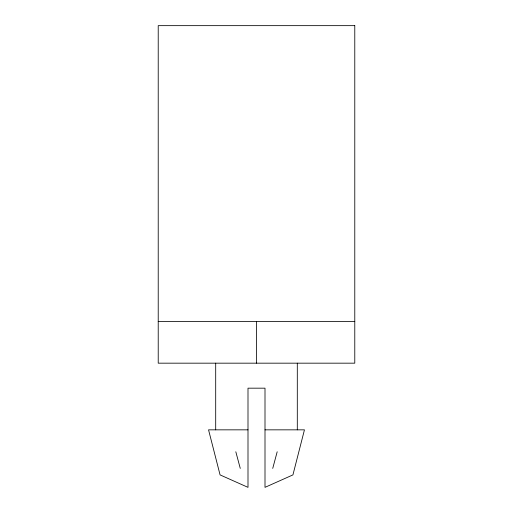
<?xml version="1.0" encoding="UTF-8"?>
<svg xmlns="http://www.w3.org/2000/svg" width="513" height="513" viewBox="0 0 513 513"><rect width="100%" height="100%" fill="white"/><g stroke="black" fill="none" stroke-linecap="round" stroke-linejoin="round"><path stroke-width="0.77" d="M272.73 468.401L277.187 451.767M158.222 321.504L354.778 321.504M247.997 429.843L208.547 429.843L220.071 474.897L247.997 487.35L247.997 388.174L265.003 388.174L265.003 487.35L292.929 474.897L304.453 429.843L265.003 429.843M235.813 451.767L240.27 468.401M297.303 363.172L297.303 429.843M256.5 321.504L256.5 363.172M215.697 363.172L215.697 429.843M354.778 25.65L158.222 25.65L158.222 363.172L354.778 363.172L354.778 25.65"/></g></svg>
